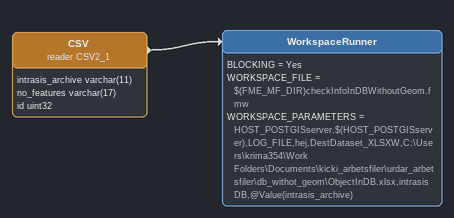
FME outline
CSV (reader CSV2_1)
    attributes: intrasis_archive varchar(11), no_features varchar(17), id uint32
    -> WorkspaceRunner
WorkspaceRunner
    BLOCKING = Yes
    WORKSPACE_FILE = $(FME_MF_DIR)checkInfoInDBWithoutGeom.fmw
    WORKSPACE_PARAMETERS = HOST_POSTGISserver,$(HOST_POSTGISserver),LOG_FILE,hej,DestDataset_XLSXW,C:\Users\krima354\Work Folders\Documents\kicki_arbetsfiler\urdar_arbetsfiler\db_withot_geom\ObjectInDB.xlsx,intrasisDB,@Value(intrasis_archive)
